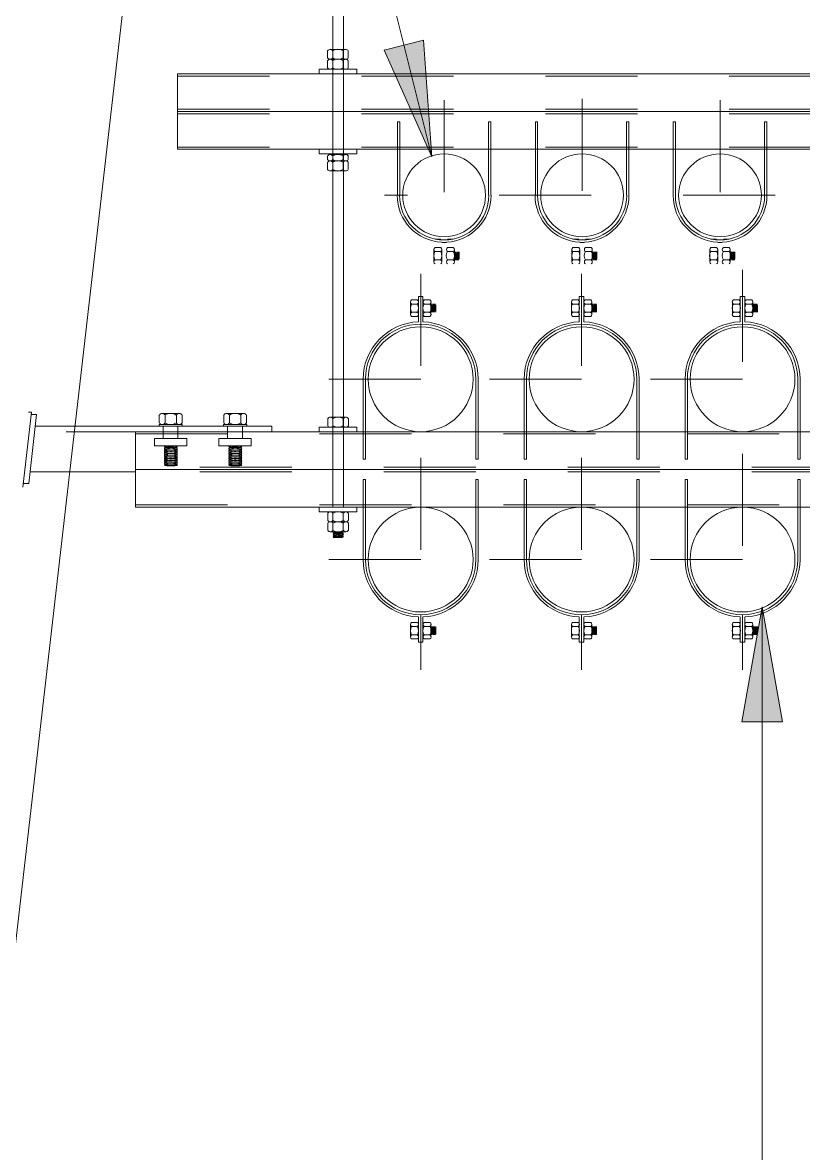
# Model space of a CAD drawing. Header units: metres. Extents: x -1215.1 to -1160.7, y 0 to 26.6.
# Drawn here: x -1187.171 to -1186.322, y 19.817 to 21.046 of the extents above; entities that cross this region are included whole.
import ezdxf

# ---------------------------------------------------------------- set-up
doc = ezdxf.new("R2010")
doc.units = ezdxf.units.M
for name, pattern in [('Hidden - Small', [0.002294, 0.0015, -0.0007938]), ('JacobsCenter', [0.015, 0.009, -0.0015, 0.003, -0.0015]), ('JacobsDash', [0.0045, 0.003, -0.0015])]:
    doc.linetypes.add(name, pattern=pattern)
for name, color, linetype, lineweight in [('A-DETL', 7, 'Continuous', 13), ('G-ANNO-TEXT', 7, 'Continuous', 9), ('S-BEAM', 7, 'Continuous', 50), ('S-BEAM-HDLN', 7, 'JacobsDash', 18)]:
    doc.layers.add(name, color=color, linetype=linetype, lineweight=lineweight)

# ---------------------------------------------------------------- blocks, each defined once
blk = doc.blocks.new('06_SFR_GCT_Girder_SuperT_BR08Edge_CS - Super T - 1815-6539906-DRG-2873122 - SECTION 1')
at = {"layer": 'S-BEAM', "lineweight": 18}
blk.add_line((-1187.2029, 19.8358), (-1187.0151, 21.4695), dxfattribs=at)

msp = doc.modelspace()

# ---------------------------------------------------------------- hatches: boundary and pattern name
at = {"layer": 'G-ANNO-TEXT'}
for points in [[(-1186.7262, 20.9003), (-1186.735, 21.0269), (-1186.7778, 21.0162)], [(-1186.3669, 20.4107), (-1186.3889, 20.2857), (-1186.3448, 20.2857)]]:
    msp.add_hatch(color=256, dxfattribs=at).paths.add_polyline_path(points)

# ---------------------------------------------------------------- linework, layer by layer
at = {"layer": 'A-DETL', "lineweight": 18}
for p, q in [((-1186.8339, 20.5193), (-1186.8339, 21.5382)), ((-1186.8222, 20.5193), (-1186.8222, 21.538))]:
    msp.add_line(p, q, dxfattribs=at)
at = {"layer": 'A-DETL', "lineweight": 9}
for p, q in [((-1186.8394, 21.0155), (-1186.8394, 21.0077)), ((-1186.8366, 21.017), (-1186.8282, 21.017)), ((-1186.8338, 21.0155), (-1186.8338, 21.0077)), ((-1186.8282, 21.017), (-1186.8198, 21.017)), ((-1186.8226, 21.0155), (-1186.8226, 21.0077)), ((-1186.817, 21.0155), (-1186.817, 21.0077)), ((-1186.8394, 21.0047), (-1186.8394, 20.9969)), ((-1186.8366, 21.0062), (-1186.8282, 21.0062)), ((-1186.8366, 21.0062), (-1186.8282, 21.0062)), ((-1186.8338, 21.0047), (-1186.8338, 20.9969)), ((-1186.8282, 21.0062), (-1186.8198, 21.0062)), ((-1186.8282, 21.0062), (-1186.8198, 21.0062)), ((-1186.8226, 21.0047), (-1186.8226, 20.9969)), ((-1186.817, 21.0047), (-1186.817, 20.9969)), ((-1186.8487, 20.9953), (-1186.8077, 20.9953)), ((-1186.8487, 20.9953), (-1186.8487, 20.9903)), ((-1186.8366, 20.9954), (-1186.8282, 20.9954)), ((-1186.8282, 20.9954), (-1186.8198, 20.9954)), ((-1186.8077, 20.9953), (-1186.8077, 20.9903)), ((-1186.2776, 20.9493), (-1187.0026, 20.9493)), ((-1186.1026, 20.9493), (-1187.0026, 20.9493)), ((-1186.7635, 20.8583), (-1186.7635, 20.9383)), ((-1186.761, 20.8583), (-1186.761, 20.9383)), ((-1186.6644, 20.8583), (-1186.6644, 20.9383)), ((-1186.6619, 20.8583), (-1186.6619, 20.9383)), ((-1186.6135, 20.8583), (-1186.6135, 20.9383)), ((-1186.611, 20.8583), (-1186.611, 20.9383)), ((-1186.5144, 20.8583), (-1186.5144, 20.9383)), ((-1186.5119, 20.8583), (-1186.5119, 20.9383)), ((-1186.4635, 20.8583), (-1186.4635, 20.9383)), ((-1186.461, 20.8583), (-1186.461, 20.9383)), ((-1186.3644, 20.8583), (-1186.3644, 20.9383)), ((-1186.3619, 20.8583), (-1186.3619, 20.9383)), ((-1186.8487, 20.9033), (-1186.8487, 20.9083)), ((-1186.8487, 20.9033), (-1186.8077, 20.9033)), ((-1186.8394, 20.9011), (-1186.8394, 20.8972)), ((-1186.8366, 20.9026), (-1186.8282, 20.9026)), ((-1186.8338, 20.9011), (-1186.8338, 20.8972)), ((-1186.8282, 20.9026), (-1186.8198, 20.9026)), ((-1186.8226, 20.9011), (-1186.8226, 20.8972)), ((-1186.817, 20.9011), (-1186.817, 20.8972)), ((-1186.8077, 20.9033), (-1186.8077, 20.9083)), ((-1186.8394, 20.8942), (-1186.8394, 20.8864)), ((-1186.8366, 20.8957), (-1186.8282, 20.8957)), ((-1186.8366, 20.8957), (-1186.8282, 20.8957)), ((-1186.8338, 20.8942), (-1186.8338, 20.8864)), ((-1186.8282, 20.8957), (-1186.8198, 20.8957)), ((-1186.8282, 20.8957), (-1186.8198, 20.8957)), ((-1186.8226, 20.8942), (-1186.8226, 20.8864)), ((-1186.817, 20.8942), (-1186.817, 20.8864)), ((-1186.8366, 20.8849), (-1186.8282, 20.8849)), ((-1186.8282, 20.8849), (-1186.8198, 20.8849)), ((-1186.7226, 20.8106), (-1186.7164, 20.8106)), ((-1186.7102, 20.8071), (-1186.7152, 20.8071)), ((-1186.7028, 20.8106), (-1186.709, 20.8106)), ((-1186.5726, 20.8106), (-1186.5664, 20.8106)), ((-1186.5602, 20.8071), (-1186.5652, 20.8071)), ((-1186.5528, 20.8106), (-1186.559, 20.8106)), ((-1186.4226, 20.8106), (-1186.4164, 20.8106)), ((-1186.4102, 20.8071), (-1186.4152, 20.8071)), ((-1186.4028, 20.8106), (-1186.409, 20.8106)), ((-1186.7239, 20.7926), (-1186.7239, 20.7993)), ((-1186.7239, 20.7926), (-1186.7239, 20.7993)), ((-1186.7239, 20.7859), (-1186.7239, 20.7926)), ((-1186.7239, 20.7859), (-1186.7239, 20.7926)), ((-1186.7226, 20.8015), (-1186.7164, 20.8015)), ((-1186.7226, 20.7971), (-1186.7164, 20.7971)), ((-1186.7152, 20.7926), (-1186.7152, 20.7993)), ((-1186.7152, 20.7859), (-1186.7152, 20.7926)), ((-1186.7028, 20.8015), (-1186.709, 20.8015)), ((-1186.7028, 20.7971), (-1186.709, 20.7971)), ((-1186.7016, 20.7993), (-1186.7016, 20.7926)), ((-1186.701, 20.7969), (-1186.7016, 20.7879)), ((-1186.7016, 20.7926), (-1186.7016, 20.7859)), ((-1186.7004, 20.7959), (-1186.701, 20.789)), ((-1186.6999, 20.7969), (-1186.7004, 20.7879)), ((-1186.6993, 20.7959), (-1186.6999, 20.789)), ((-1186.6987, 20.7969), (-1186.6993, 20.7879)), ((-1186.6982, 20.7959), (-1186.6987, 20.789)), ((-1186.6976, 20.7969), (-1186.6982, 20.7879)), ((-1186.6971, 20.7959), (-1186.6976, 20.789)), ((-1186.6971, 20.7879), (-1186.6965, 20.7969)), ((-1186.6965, 20.7969), (-1186.6965, 20.789)), ((-1186.5739, 20.7926), (-1186.5739, 20.7993)), ((-1186.5739, 20.7926), (-1186.5739, 20.7993)), ((-1186.5739, 20.7859), (-1186.5739, 20.7926)), ((-1186.5739, 20.7859), (-1186.5739, 20.7926)), ((-1186.5726, 20.8015), (-1186.5664, 20.8015)), ((-1186.5726, 20.7971), (-1186.5664, 20.7971)), ((-1186.5652, 20.7926), (-1186.5652, 20.7993)), ((-1186.5652, 20.7859), (-1186.5652, 20.7926)), ((-1186.5528, 20.8015), (-1186.559, 20.8015)), ((-1186.5528, 20.7971), (-1186.559, 20.7971)), ((-1186.5516, 20.7993), (-1186.5516, 20.7926)), ((-1186.551, 20.7969), (-1186.5516, 20.7879)), ((-1186.5516, 20.7926), (-1186.5516, 20.7859)), ((-1186.5504, 20.7959), (-1186.551, 20.789)), ((-1186.5499, 20.7969), (-1186.5504, 20.7879)), ((-1186.5493, 20.7959), (-1186.5499, 20.789)), ((-1186.5487, 20.7969), (-1186.5493, 20.7879)), ((-1186.5482, 20.7959), (-1186.5487, 20.789)), ((-1186.5476, 20.7969), (-1186.5482, 20.7879)), ((-1186.5471, 20.7959), (-1186.5476, 20.789)), ((-1186.5471, 20.7879), (-1186.5465, 20.7969)), ((-1186.5465, 20.7969), (-1186.5465, 20.789)), ((-1186.4239, 20.7926), (-1186.4239, 20.7993)), ((-1186.4239, 20.7926), (-1186.4239, 20.7993)), ((-1186.4239, 20.7859), (-1186.4239, 20.7926)), ((-1186.4239, 20.7859), (-1186.4239, 20.7926)), ((-1186.4226, 20.8015), (-1186.4164, 20.8015)), ((-1186.4226, 20.7971), (-1186.4164, 20.7971)), ((-1186.4152, 20.7926), (-1186.4152, 20.7993)), ((-1186.4152, 20.7859), (-1186.4152, 20.7926)), ((-1186.4028, 20.8015), (-1186.409, 20.8015)), ((-1186.4028, 20.7971), (-1186.409, 20.7971)), ((-1186.4016, 20.7993), (-1186.4016, 20.7926)), ((-1186.401, 20.7969), (-1186.4016, 20.7879)), ((-1186.4016, 20.7926), (-1186.4016, 20.7859)), ((-1186.4004, 20.7959), (-1186.401, 20.789)), ((-1186.3999, 20.7969), (-1186.4004, 20.7879)), ((-1186.3993, 20.7959), (-1186.3999, 20.789)), ((-1186.3987, 20.7969), (-1186.3993, 20.7879)), ((-1186.3982, 20.7959), (-1186.3987, 20.789)), ((-1186.3976, 20.7969), (-1186.3982, 20.7879)), ((-1186.3971, 20.7959), (-1186.3976, 20.789)), ((-1186.3971, 20.7879), (-1186.3965, 20.7969)), ((-1186.3965, 20.7969), (-1186.3965, 20.789)), ((-1186.7226, 20.7881), (-1186.7164, 20.7881)), ((-1186.7028, 20.7881), (-1186.709, 20.7881)), ((-1186.5726, 20.7881), (-1186.5664, 20.7881)), ((-1186.5528, 20.7881), (-1186.559, 20.7881)), ((-1186.4226, 20.7881), (-1186.4164, 20.7881)), ((-1186.4028, 20.7881), (-1186.409, 20.7881)), ((-1186.7493, 20.7423), (-1186.7493, 20.7356)), ((-1186.7493, 20.7423), (-1186.7493, 20.7356)), ((-1186.7481, 20.7445), (-1186.7419, 20.7445)), ((-1186.7357, 20.7481), (-1186.7407, 20.7481)), ((-1186.7407, 20.7207), (-1186.7407, 20.7481)), ((-1186.7407, 20.7423), (-1186.7407, 20.7356)), ((-1186.7382, 20.7183), (-1186.7382, 20.7481)), ((-1186.7357, 20.7207), (-1186.7357, 20.7481)), ((-1186.7282, 20.7445), (-1186.7344, 20.7445)), ((-1186.727, 20.7356), (-1186.727, 20.7423)), ((-1186.5743, 20.7423), (-1186.5743, 20.7356)), ((-1186.5743, 20.7423), (-1186.5743, 20.7356)), ((-1186.5731, 20.7445), (-1186.5669, 20.7445)), ((-1186.5607, 20.7481), (-1186.5657, 20.7481)), ((-1186.5657, 20.7207), (-1186.5657, 20.7481)), ((-1186.5657, 20.7423), (-1186.5657, 20.7356)), ((-1186.5632, 20.7183), (-1186.5632, 20.7481)), ((-1186.5607, 20.7207), (-1186.5607, 20.7481)), ((-1186.5532, 20.7445), (-1186.5594, 20.7445)), ((-1186.552, 20.7356), (-1186.552, 20.7423)), ((-1186.3993, 20.7423), (-1186.3993, 20.7356)), ((-1186.3993, 20.7423), (-1186.3993, 20.7356)), ((-1186.3981, 20.7445), (-1186.3919, 20.7445)), ((-1186.3857, 20.7481), (-1186.3907, 20.7481)), ((-1186.3907, 20.7207), (-1186.3907, 20.7481)), ((-1186.3907, 20.7423), (-1186.3907, 20.7356)), ((-1186.3882, 20.7183), (-1186.3882, 20.7481)), ((-1186.3857, 20.7207), (-1186.3857, 20.7481)), ((-1186.3782, 20.7445), (-1186.3844, 20.7445)), ((-1186.377, 20.7356), (-1186.377, 20.7423)), ((-1186.7493, 20.7356), (-1186.7493, 20.7288)), ((-1186.7493, 20.7356), (-1186.7493, 20.7288)), ((-1186.7481, 20.74), (-1186.7419, 20.74)), ((-1186.7481, 20.7311), (-1186.7419, 20.7311)), ((-1186.7407, 20.7356), (-1186.7407, 20.7288)), ((-1186.7282, 20.74), (-1186.7344, 20.74)), ((-1186.7282, 20.7311), (-1186.7344, 20.7311)), ((-1186.7264, 20.7312), (-1186.727, 20.7402)), ((-1186.727, 20.7288), (-1186.727, 20.7356)), ((-1186.7259, 20.7322), (-1186.7264, 20.7392)), ((-1186.7253, 20.7312), (-1186.7259, 20.7402)), ((-1186.7247, 20.7322), (-1186.7253, 20.7392)), ((-1186.7242, 20.7312), (-1186.7247, 20.7402)), ((-1186.7236, 20.7322), (-1186.7242, 20.7392)), ((-1186.7231, 20.7312), (-1186.7236, 20.7402)), ((-1186.7225, 20.7322), (-1186.7231, 20.7392)), ((-1186.7225, 20.7402), (-1186.7219, 20.7312)), ((-1186.7219, 20.7312), (-1186.7219, 20.7392)), ((-1186.5743, 20.7356), (-1186.5743, 20.7288)), ((-1186.5743, 20.7356), (-1186.5743, 20.7288)), ((-1186.5731, 20.74), (-1186.5669, 20.74)), ((-1186.5731, 20.7311), (-1186.5669, 20.7311)), ((-1186.5657, 20.7356), (-1186.5657, 20.7288)), ((-1186.5532, 20.74), (-1186.5594, 20.74)), ((-1186.5532, 20.7311), (-1186.5594, 20.7311)), ((-1186.5514, 20.7312), (-1186.552, 20.7402)), ((-1186.552, 20.7288), (-1186.552, 20.7356)), ((-1186.5509, 20.7322), (-1186.5514, 20.7392)), ((-1186.5503, 20.7312), (-1186.5509, 20.7402)), ((-1186.5497, 20.7322), (-1186.5503, 20.7392)), ((-1186.5492, 20.7312), (-1186.5497, 20.7402)), ((-1186.5486, 20.7322), (-1186.5492, 20.7392)), ((-1186.5481, 20.7312), (-1186.5486, 20.7402)), ((-1186.5475, 20.7322), (-1186.5481, 20.7392)), ((-1186.5475, 20.7402), (-1186.5469, 20.7312)), ((-1186.5469, 20.7312), (-1186.5469, 20.7392)), ((-1186.3993, 20.7356), (-1186.3993, 20.7288)), ((-1186.3993, 20.7356), (-1186.3993, 20.7288)), ((-1186.3981, 20.74), (-1186.3919, 20.74)), ((-1186.3981, 20.7311), (-1186.3919, 20.7311)), ((-1186.3907, 20.7356), (-1186.3907, 20.7288)), ((-1186.3782, 20.74), (-1186.3844, 20.74)), ((-1186.3782, 20.7311), (-1186.3844, 20.7311)), ((-1186.3764, 20.7312), (-1186.377, 20.7402)), ((-1186.377, 20.7288), (-1186.377, 20.7356)), ((-1186.3759, 20.7322), (-1186.3764, 20.7392)), ((-1186.3753, 20.7312), (-1186.3759, 20.7402)), ((-1186.3747, 20.7322), (-1186.3753, 20.7392)), ((-1186.3742, 20.7312), (-1186.3747, 20.7402)), ((-1186.3736, 20.7322), (-1186.3742, 20.7392)), ((-1186.3731, 20.7312), (-1186.3736, 20.7402)), ((-1186.3725, 20.7322), (-1186.3731, 20.7392)), ((-1186.3725, 20.7402), (-1186.3719, 20.7312)), ((-1186.3719, 20.7312), (-1186.3719, 20.7392)), ((-1186.7481, 20.7266), (-1186.7419, 20.7266)), ((-1186.7282, 20.7266), (-1186.7344, 20.7266)), ((-1186.5731, 20.7266), (-1186.5669, 20.7266)), ((-1186.5532, 20.7266), (-1186.5594, 20.7266)), ((-1186.3981, 20.7266), (-1186.3919, 20.7266)), ((-1186.3782, 20.7266), (-1186.3844, 20.7266)), ((-1186.8007, 20.6583), (-1186.8007, 20.5713)), ((-1186.7982, 20.6583), (-1186.7982, 20.5713)), ((-1186.6782, 20.6583), (-1186.6782, 20.5713)), ((-1186.6757, 20.6583), (-1186.6757, 20.5713)), ((-1186.6257, 20.6583), (-1186.6257, 20.5713)), ((-1186.6232, 20.6583), (-1186.6232, 20.5713)), ((-1186.5032, 20.6583), (-1186.5032, 20.5713)), ((-1186.5007, 20.6583), (-1186.5007, 20.5713)), ((-1186.4507, 20.6583), (-1186.4507, 20.5713)), ((-1186.4482, 20.6583), (-1186.4482, 20.5713)), ((-1186.3282, 20.6583), (-1186.3282, 20.5713)), ((-1186.3257, 20.6583), (-1186.3257, 20.5713)), ((-1187.0224, 20.6194), (-1187.0224, 20.6109)), ((-1187.0101, 20.6211), (-1187.0193, 20.6211)), ((-1187.0101, 20.6211), (-1187.0193, 20.6211)), ((-1187.0162, 20.6194), (-1187.0162, 20.6109)), ((-1187.0008, 20.6211), (-1187.0101, 20.6211)), ((-1187.0008, 20.6211), (-1187.0101, 20.6211)), ((-1187.0039, 20.6194), (-1187.0039, 20.6109)), ((-1186.9977, 20.6194), (-1186.9977, 20.6109)), ((-1186.9524, 20.6194), (-1186.9524, 20.6109)), ((-1186.9401, 20.6211), (-1186.9493, 20.6211)), ((-1186.9401, 20.6211), (-1186.9493, 20.6211)), ((-1186.9462, 20.6194), (-1186.9462, 20.6109)), ((-1186.9308, 20.6211), (-1186.9401, 20.6211)), ((-1186.9308, 20.6211), (-1186.9401, 20.6211)), ((-1186.9339, 20.6194), (-1186.9339, 20.6109)), ((-1186.9277, 20.6194), (-1186.9277, 20.6109)), ((-1186.9974, 20.6092), (-1187.0227, 20.6092)), ((-1187.0227, 20.6092), (-1187.0227, 20.6073)), ((-1187.0227, 20.6073), (-1186.9974, 20.6073)), ((-1187.0101, 20.6092), (-1187.0193, 20.6092)), ((-1187.0008, 20.6092), (-1187.0101, 20.6092)), ((-1186.9974, 20.6073), (-1186.9974, 20.6092)), ((-1186.9274, 20.6092), (-1186.9527, 20.6092)), ((-1186.9527, 20.6092), (-1186.9527, 20.6073)), ((-1186.9527, 20.6073), (-1186.9274, 20.6073)), ((-1186.9401, 20.6092), (-1186.9493, 20.6092)), ((-1186.9308, 20.6092), (-1186.9401, 20.6092)), ((-1186.9274, 20.6073), (-1186.9274, 20.6092)), ((-1186.8485, 20.6063), (-1186.8075, 20.6063)), ((-1186.8485, 20.6063), (-1186.8485, 20.6013)), ((-1186.8393, 20.6155), (-1186.8393, 20.6077)), ((-1186.8365, 20.6063), (-1186.828, 20.6063)), ((-1186.8337, 20.6155), (-1186.8337, 20.6077)), ((-1186.828, 20.6063), (-1186.8196, 20.6063)), ((-1186.8224, 20.6155), (-1186.8224, 20.6077)), ((-1186.8168, 20.6155), (-1186.8168, 20.6077)), ((-1186.8075, 20.6063), (-1186.8075, 20.6013)), ((-1186.8007, 20.5713), (-1186.7982, 20.5713)), ((-1186.6782, 20.5713), (-1186.6757, 20.5713)), ((-1186.6257, 20.5713), (-1186.6232, 20.5713)), ((-1186.5032, 20.5713), (-1186.5007, 20.5713)), ((-1186.4507, 20.5713), (-1186.4482, 20.5713)), ((-1186.3282, 20.5713), (-1186.3257, 20.5713)), ((-1186.0782, 20.5603), (-1187.0482, 20.5603)), ((-1186.8007, 20.5493), (-1186.7982, 20.5493)), ((-1186.8007, 20.4623), (-1186.8007, 20.5493)), ((-1186.7982, 20.4623), (-1186.7982, 20.5493)), ((-1186.6782, 20.4623), (-1186.6782, 20.5493)), ((-1186.6782, 20.5493), (-1186.6757, 20.5493)), ((-1186.6757, 20.4623), (-1186.6757, 20.5493)), ((-1186.6257, 20.5493), (-1186.6232, 20.5493)), ((-1186.6257, 20.4623), (-1186.6257, 20.5493)), ((-1186.6232, 20.4623), (-1186.6232, 20.5493)), ((-1186.5032, 20.4623), (-1186.5032, 20.5493)), ((-1186.5032, 20.5493), (-1186.5007, 20.5493)), ((-1186.5007, 20.4623), (-1186.5007, 20.5493)), ((-1186.4507, 20.5493), (-1186.4482, 20.5493)), ((-1186.4507, 20.4623), (-1186.4507, 20.5493)), ((-1186.4482, 20.4623), (-1186.4482, 20.5493)), ((-1186.3282, 20.4623), (-1186.3282, 20.5493)), ((-1186.3282, 20.5493), (-1186.3257, 20.5493)), ((-1186.3257, 20.4623), (-1186.3257, 20.5493)), ((-1186.8485, 20.5143), (-1186.8485, 20.5193)), ((-1186.8075, 20.5143), (-1186.8075, 20.5193)), ((-1186.8485, 20.5143), (-1186.8075, 20.5143)), ((-1186.8393, 20.5048), (-1186.8393, 20.5126)), ((-1186.8365, 20.5141), (-1186.828, 20.5141)), ((-1186.8337, 20.5048), (-1186.8337, 20.5126)), ((-1186.828, 20.5141), (-1186.8196, 20.5141)), ((-1186.8224, 20.5048), (-1186.8224, 20.5126)), ((-1186.8168, 20.5048), (-1186.8168, 20.5126)), ((-1186.8393, 20.494), (-1186.8393, 20.5018)), ((-1186.8365, 20.5033), (-1186.828, 20.5033)), ((-1186.8365, 20.5033), (-1186.828, 20.5033)), ((-1186.8337, 20.494), (-1186.8337, 20.5018)), ((-1186.828, 20.5033), (-1186.8196, 20.5033)), ((-1186.828, 20.5033), (-1186.8196, 20.5033)), ((-1186.8224, 20.494), (-1186.8224, 20.5018)), ((-1186.8168, 20.494), (-1186.8168, 20.5018)), ((-1186.8365, 20.4925), (-1186.828, 20.4925)), ((-1186.8322, 20.4925), (-1186.8335, 20.4918)), ((-1186.8335, 20.4918), (-1186.8222, 20.4925)), ((-1186.8335, 20.4918), (-1186.8322, 20.4911)), ((-1186.8322, 20.4911), (-1186.8335, 20.4904)), ((-1186.8335, 20.4904), (-1186.8222, 20.4911)), ((-1186.8335, 20.4904), (-1186.8322, 20.4897)), ((-1186.8322, 20.4897), (-1186.8335, 20.4889)), ((-1186.8335, 20.4889), (-1186.8222, 20.4897)), ((-1186.8335, 20.4889), (-1186.8322, 20.4882)), ((-1186.8322, 20.4882), (-1186.8335, 20.4875)), ((-1186.8335, 20.4875), (-1186.8222, 20.4882)), ((-1186.8335, 20.4875), (-1186.8322, 20.4868)), ((-1186.8222, 20.4868), (-1186.8335, 20.4861)), ((-1186.8335, 20.4861), (-1186.8322, 20.4868)), ((-1186.8335, 20.4861), (-1186.8235, 20.4861)), ((-1186.8322, 20.4911), (-1186.8235, 20.4918)), ((-1186.8322, 20.4897), (-1186.8235, 20.4904)), ((-1186.8322, 20.4882), (-1186.8235, 20.4889)), ((-1186.8322, 20.4868), (-1186.8235, 20.4875)), ((-1186.828, 20.4925), (-1186.8196, 20.4925)), ((-1186.8235, 20.4918), (-1186.8222, 20.4925)), ((-1186.8235, 20.4918), (-1186.8222, 20.4925)), ((-1186.8222, 20.4911), (-1186.8235, 20.4918)), ((-1186.8222, 20.4911), (-1186.8235, 20.4918)), ((-1186.8235, 20.4904), (-1186.8222, 20.4911)), ((-1186.8222, 20.4897), (-1186.8235, 20.4904)), ((-1186.8235, 20.4889), (-1186.8222, 20.4897)), ((-1186.8222, 20.4882), (-1186.8235, 20.4889)), ((-1186.8235, 20.4875), (-1186.8222, 20.4882)), ((-1186.8235, 20.4875), (-1186.8222, 20.4868)), ((-1186.8235, 20.4861), (-1186.8222, 20.4868)), ((-1186.7407, 20.3998), (-1186.7407, 20.3724)), ((-1186.7382, 20.4023), (-1186.7382, 20.3724)), ((-1186.7357, 20.3998), (-1186.7357, 20.3724)), ((-1186.5657, 20.3998), (-1186.5657, 20.3724)), ((-1186.5632, 20.4023), (-1186.5632, 20.3724)), ((-1186.5607, 20.3998), (-1186.5607, 20.3724)), ((-1186.3907, 20.3998), (-1186.3907, 20.3724)), ((-1186.3882, 20.4023), (-1186.3882, 20.3724)), ((-1186.3857, 20.3998), (-1186.3857, 20.3724)), ((-1186.7493, 20.3849), (-1186.7493, 20.3917)), ((-1186.7493, 20.3849), (-1186.7493, 20.3917)), ((-1186.7493, 20.3782), (-1186.7493, 20.3849)), ((-1186.7493, 20.3782), (-1186.7493, 20.3849)), ((-1186.7481, 20.3939), (-1186.7419, 20.3939)), ((-1186.7481, 20.3894), (-1186.7419, 20.3894)), ((-1186.7407, 20.3849), (-1186.7407, 20.3917)), ((-1186.7407, 20.3782), (-1186.7407, 20.3849)), ((-1186.7282, 20.3939), (-1186.7344, 20.3939)), ((-1186.7282, 20.3894), (-1186.7344, 20.3894)), ((-1186.727, 20.3917), (-1186.727, 20.3849)), ((-1186.7264, 20.3893), (-1186.727, 20.3803)), ((-1186.727, 20.3849), (-1186.727, 20.3782)), ((-1186.7259, 20.3883), (-1186.7264, 20.3813)), ((-1186.7253, 20.3893), (-1186.7259, 20.3803)), ((-1186.7247, 20.3883), (-1186.7253, 20.3813)), ((-1186.7242, 20.3893), (-1186.7247, 20.3803)), ((-1186.7236, 20.3883), (-1186.7242, 20.3813)), ((-1186.7231, 20.3893), (-1186.7236, 20.3803)), ((-1186.7225, 20.3883), (-1186.7231, 20.3813)), ((-1186.7225, 20.3803), (-1186.7219, 20.3893)), ((-1186.7219, 20.3893), (-1186.7219, 20.3813)), ((-1186.5743, 20.3849), (-1186.5743, 20.3917)), ((-1186.5743, 20.3849), (-1186.5743, 20.3917)), ((-1186.5743, 20.3782), (-1186.5743, 20.3849)), ((-1186.5743, 20.3782), (-1186.5743, 20.3849)), ((-1186.5731, 20.3939), (-1186.5669, 20.3939)), ((-1186.5731, 20.3894), (-1186.5669, 20.3894)), ((-1186.5657, 20.3849), (-1186.5657, 20.3917)), ((-1186.5657, 20.3782), (-1186.5657, 20.3849)), ((-1186.5532, 20.3939), (-1186.5594, 20.3939)), ((-1186.5532, 20.3894), (-1186.5594, 20.3894)), ((-1186.552, 20.3917), (-1186.552, 20.3849)), ((-1186.5514, 20.3893), (-1186.552, 20.3803)), ((-1186.552, 20.3849), (-1186.552, 20.3782)), ((-1186.5509, 20.3883), (-1186.5514, 20.3813)), ((-1186.5503, 20.3893), (-1186.5509, 20.3803)), ((-1186.5497, 20.3883), (-1186.5503, 20.3813)), ((-1186.5492, 20.3893), (-1186.5497, 20.3803)), ((-1186.5486, 20.3883), (-1186.5492, 20.3813)), ((-1186.5481, 20.3893), (-1186.5486, 20.3803)), ((-1186.5475, 20.3883), (-1186.5481, 20.3813)), ((-1186.5475, 20.3803), (-1186.5469, 20.3893)), ((-1186.5469, 20.3893), (-1186.5469, 20.3813)), ((-1186.3993, 20.3849), (-1186.3993, 20.3917)), ((-1186.3993, 20.3849), (-1186.3993, 20.3917)), ((-1186.3993, 20.3782), (-1186.3993, 20.3849)), ((-1186.3993, 20.3782), (-1186.3993, 20.3849)), ((-1186.3981, 20.3939), (-1186.3919, 20.3939)), ((-1186.3981, 20.3894), (-1186.3919, 20.3894)), ((-1186.3907, 20.3849), (-1186.3907, 20.3917)), ((-1186.3907, 20.3782), (-1186.3907, 20.3849)), ((-1186.3782, 20.3939), (-1186.3844, 20.3939)), ((-1186.3782, 20.3894), (-1186.3844, 20.3894)), ((-1186.377, 20.3917), (-1186.377, 20.3849)), ((-1186.3764, 20.3893), (-1186.377, 20.3803)), ((-1186.377, 20.3849), (-1186.377, 20.3782)), ((-1186.3759, 20.3883), (-1186.3764, 20.3813)), ((-1186.3753, 20.3893), (-1186.3759, 20.3803)), ((-1186.3747, 20.3883), (-1186.3753, 20.3813)), ((-1186.3742, 20.3893), (-1186.3747, 20.3803)), ((-1186.3736, 20.3883), (-1186.3742, 20.3813)), ((-1186.3731, 20.3893), (-1186.3736, 20.3803)), ((-1186.3725, 20.3883), (-1186.3731, 20.3813)), ((-1186.3725, 20.3803), (-1186.3719, 20.3893)), ((-1186.3719, 20.3893), (-1186.3719, 20.3813)), ((-1186.7481, 20.3805), (-1186.7419, 20.3805)), ((-1186.7481, 20.376), (-1186.7419, 20.376)), ((-1186.7357, 20.3724), (-1186.7407, 20.3724)), ((-1186.7282, 20.3805), (-1186.7344, 20.3805)), ((-1186.7282, 20.376), (-1186.7344, 20.376)), ((-1186.5731, 20.3805), (-1186.5669, 20.3805)), ((-1186.5731, 20.376), (-1186.5669, 20.376)), ((-1186.5607, 20.3724), (-1186.5657, 20.3724)), ((-1186.5532, 20.3805), (-1186.5594, 20.3805)), ((-1186.5532, 20.376), (-1186.5594, 20.376)), ((-1186.3981, 20.3805), (-1186.3919, 20.3805)), ((-1186.3981, 20.376), (-1186.3919, 20.376)), ((-1186.3857, 20.3724), (-1186.3907, 20.3724)), ((-1186.3782, 20.3805), (-1186.3844, 20.3805)), ((-1186.3782, 20.376), (-1186.3844, 20.376))]:
    msp.add_line(p, q, dxfattribs=at)
at = {"layer": 'A-DETL'}
for p, q in [((-1187.0026, 20.9903), (-1186.1026, 20.9903)), ((-1187.0026, 20.9903), (-1187.0026, 20.9083)), ((-1186.7635, 20.9383), (-1186.761, 20.9383)), ((-1186.6644, 20.9383), (-1186.6619, 20.9383)), ((-1186.6135, 20.9383), (-1186.611, 20.9383)), ((-1186.5144, 20.9383), (-1186.5119, 20.9383)), ((-1186.4635, 20.9383), (-1186.461, 20.9383)), ((-1186.3644, 20.9383), (-1186.3619, 20.9383)), ((-1187.0026, 20.9083), (-1186.1026, 20.9083)), ((-1187.1615, 20.6224), (-1187.1708, 20.5411)), ((-1187.1615, 20.6224), (-1187.1648, 20.6224)), ((-1187.1558, 20.6198), (-1187.1644, 20.5448)), ((-1187.1558, 20.6198), (-1187.1615, 20.6198)), ((-1186.9001, 20.6073), (-1187.1572, 20.6073)), ((-1186.9001, 20.6073), (-1186.9001, 20.6013)), ((-1187.0482, 20.6013), (-1186.0782, 20.6013)), ((-1187.0482, 20.6013), (-1187.0482, 20.5193)), ((-1187.0482, 20.5578), (-1187.1629, 20.5578)), ((-1187.1644, 20.5448), (-1187.1704, 20.5448)), ((-1187.0482, 20.5193), (-1186.0782, 20.5193))]:
    msp.add_line(p, q, dxfattribs=at)
at = {"layer": 'A-DETL', "linetype": 'JacobsDash', "lineweight": 9}
for p, q in [((-1187.0026, 20.9878), (-1186.1026, 20.9878)), ((-1186.1026, 20.9518), (-1187.0026, 20.9518)), ((-1186.1026, 20.9468), (-1187.0026, 20.9468)), ((-1187.0026, 20.9108), (-1186.1026, 20.9108)), ((-1187.0482, 20.5988), (-1186.0782, 20.5988)), ((-1186.0782, 20.5628), (-1187.0482, 20.5628)), ((-1186.0782, 20.5578), (-1187.0482, 20.5578)), ((-1187.0482, 20.5218), (-1186.0782, 20.5218))]:
    msp.add_line(p, q, dxfattribs=at)
at = {"layer": 'A-DETL', "linetype": 'JacobsCenter', "lineweight": 9}
for p, q in [((-1186.7127, 20.9618), (-1186.7127, 20.7718)), ((-1186.5627, 20.9633), (-1186.5627, 20.7733)), ((-1186.4127, 20.9618), (-1186.4127, 20.7718)), ((-1186.3882, 20.7773), (-1186.3882, 20.3423)), ((-1186.7382, 20.7729), (-1186.7382, 20.3423)), ((-1186.5632, 20.7729), (-1186.5632, 20.3423)), ((-1186.838, 20.6583), (-1186.6382, 20.6583)), ((-1186.6632, 20.6583), (-1186.4632, 20.6583)), ((-1186.4882, 20.6583), (-1186.2882, 20.6583)), ((-1186.8196, 20.6171), (-1186.8367, 20.6171)), ((-1186.8382, 20.4623), (-1186.6382, 20.4623)), ((-1186.6632, 20.4623), (-1186.4632, 20.4623)), ((-1186.4882, 20.4623), (-1186.2882, 20.4623))]:
    msp.add_line(p, q, dxfattribs=at)
at = {"layer": 'A-DETL', "linetype": 'JacobsCenter'}
msp.add_line((-1186.3527, 20.8583), (-1186.7777, 20.8583), dxfattribs=at)
at = {"layer": 'A-DETL', "linetype": 'Hidden - Small', "lineweight": 9}
for p, q in [((-1187.0181, 20.5938), (-1187.0181, 20.6073)), ((-1187.0021, 20.5938), (-1187.0021, 20.6073)), ((-1186.9481, 20.5938), (-1186.9481, 20.6073)), ((-1186.9321, 20.5938), (-1186.9321, 20.6073)), ((-1187.0276, 20.5938), (-1186.9926, 20.5938)), ((-1187.0276, 20.5858), (-1187.0276, 20.5938)), ((-1186.9926, 20.5858), (-1186.9926, 20.5938)), ((-1186.9576, 20.5938), (-1186.9226, 20.5938)), ((-1186.9576, 20.5858), (-1186.9576, 20.5938)), ((-1186.9226, 20.5858), (-1186.9226, 20.5938)), ((-1186.9926, 20.5858), (-1187.0276, 20.5858)), ((-1186.9226, 20.5858), (-1186.9576, 20.5858))]:
    msp.add_line(p, q, dxfattribs=at)
at = {"layer": 'A-DETL', "linetype": 'JacobsDash'}
msp.add_line((-1187.0237, 20.6013), (-1187.1579, 20.6013), dxfattribs=at)
at = {"layer": 'A-DETL', "color": 143, "lineweight": 18, "true_color": 0x78aac8}
for centre, radius in [((-1186.7127, 20.8583), 0.045), ((-1186.5627, 20.8583), 0.045), ((-1186.4127, 20.8583), 0.045), ((-1186.7382, 20.6583), 0.057), ((-1186.5632, 20.6583), 0.057), ((-1186.3882, 20.6583), 0.057), ((-1186.7382, 20.4623), 0.057), ((-1186.5632, 20.4623), 0.057), ((-1186.3882, 20.4623), 0.057)]:
    msp.add_circle(centre, radius, dxfattribs=at)
at = {"layer": 'A-DETL', "lineweight": 9}
for centre, radius, start, end in [((-1186.8366, 21.0137), 0.00331, 32.1355, 147.8645), ((-1186.8282, 21.0068), 0.0104, 57.2084, 122.7916), ((-1186.8198, 21.0137), 0.00331, 32.1346, 147.8654), ((-1186.8198, 21.0137), 0.00331, 32.1346, 147.8654), ((-1186.8366, 21.0095), 0.00331, 212.1355, 327.8645), ((-1186.8366, 21.0029), 0.00331, 32.1355, 147.8645), ((-1186.8282, 21.0164), 0.0104, 237.2084, 302.7916), ((-1186.8282, 20.996), 0.0104, 57.2084, 122.7916), ((-1186.8198, 21.0095), 0.00331, 212.1346, 327.8654), ((-1186.8198, 21.0095), 0.00331, 212.1346, 327.8654), ((-1186.8198, 21.0029), 0.00331, 32.1346, 147.8654), ((-1186.8198, 21.0029), 0.00331, 32.1346, 147.8654), ((-1186.8366, 20.9987), 0.00331, 212.1355, 327.8645), ((-1186.8282, 21.0056), 0.0104, 237.2084, 302.7916), ((-1186.8198, 20.9987), 0.00331, 212.1346, 327.8654), ((-1186.8198, 20.9987), 0.00331, 212.1346, 327.8654), ((-1186.8366, 20.8993), 0.00331, 32.1355, 147.8645), ((-1186.8282, 20.8924), 0.0104, 57.2084, 122.7916), ((-1186.8198, 20.8993), 0.00331, 32.1346, 147.8654), ((-1186.8198, 20.8993), 0.00331, 32.1346, 147.8654), ((-1186.8366, 20.899), 0.00331, 212.1355, 327.8645), ((-1186.8366, 20.8924), 0.00331, 32.1355, 147.8645), ((-1186.8282, 20.9059), 0.0104, 237.2084, 302.7916), ((-1186.8282, 20.8855), 0.0104, 57.2084, 122.7916), ((-1186.8198, 20.899), 0.00331, 212.1346, 327.8654), ((-1186.8198, 20.899), 0.00331, 212.1346, 327.8654), ((-1186.8198, 20.8924), 0.00331, 32.1346, 147.8654), ((-1186.8198, 20.8924), 0.00331, 32.1346, 147.8654), ((-1186.8366, 20.8881), 0.00331, 212.1355, 327.8645), ((-1186.8282, 20.8951), 0.0104, 237.2084, 302.7916), ((-1186.8198, 20.8881), 0.00331, 212.1346, 327.8654), ((-1186.8198, 20.8881), 0.00331, 212.1346, 327.8654), ((-1186.7127, 20.8583), 0.0511, 180, 267.193), ((-1186.7127, 20.8583), 0.0486, 180, 0), ((-1186.7127, 20.8583), 0.051, 272.807, 0), ((-1186.5627, 20.8583), 0.0511, 180, 267.193), ((-1186.5627, 20.8583), 0.0485, 180, 0), ((-1186.5627, 20.8583), 0.051, 272.807, 0), ((-1186.4127, 20.8583), 0.051, 180, 267.193), ((-1186.4127, 20.8583), 0.0485, 180, 0), ((-1186.4127, 20.8583), 0.051, 272.807, 0), ((-1186.7212, 20.7993), 0.00264, 122.1346, 237.8654), ((-1186.7212, 20.7993), 0.00264, 122.1346, 237.8654), ((-1186.7157, 20.7926), 0.00827, 147.2084, 212.7916), ((-1186.7178, 20.7993), 0.00264, 302.1346, 57.8654), ((-1186.7178, 20.7993), 0.00264, 302.1346, 57.8654), ((-1186.7234, 20.7926), 0.00827, 327.2084, 32.7916), ((-1186.7021, 20.7926), 0.00827, 147.2084, 212.7916), ((-1186.7076, 20.7993), 0.00264, 122.1355, 237.8645), ((-1186.7042, 20.7993), 0.00264, 302.1355, 57.8645), ((-1186.7097, 20.7926), 0.00827, 327.2084, 32.7916), ((-1186.5712, 20.7993), 0.00264, 122.1346, 237.8654), ((-1186.5712, 20.7993), 0.00264, 122.1346, 237.8654), ((-1186.5657, 20.7926), 0.00827, 147.2084, 212.7916), ((-1186.5678, 20.7993), 0.00264, 302.1346, 57.8654), ((-1186.5678, 20.7993), 0.00264, 302.1346, 57.8654), ((-1186.5734, 20.7926), 0.00827, 327.2084, 32.7916), ((-1186.5521, 20.7926), 0.00827, 147.2084, 212.7916), ((-1186.5576, 20.7993), 0.00264, 122.1355, 237.8645), ((-1186.5542, 20.7993), 0.00264, 302.1355, 57.8645), ((-1186.5597, 20.7926), 0.00827, 327.2084, 32.7916), ((-1186.4212, 20.7993), 0.00264, 122.1346, 237.8654), ((-1186.4212, 20.7993), 0.00264, 122.1346, 237.8654), ((-1186.4157, 20.7926), 0.00827, 147.2084, 212.7916), ((-1186.4178, 20.7993), 0.00264, 302.1346, 57.8654), ((-1186.4178, 20.7993), 0.00264, 302.1346, 57.8654), ((-1186.4234, 20.7926), 0.00827, 327.2084, 32.7916), ((-1186.4021, 20.7926), 0.00827, 147.2084, 212.7916), ((-1186.4076, 20.7993), 0.00264, 122.1355, 237.8645), ((-1186.4042, 20.7993), 0.00264, 302.1355, 57.8645), ((-1186.4097, 20.7926), 0.00827, 327.2084, 32.7916), ((-1186.7212, 20.7859), 0.00264, 122.1355, 237.8645), ((-1186.7178, 20.7859), 0.00264, 302.1355, 57.8645), ((-1186.7076, 20.7859), 0.00264, 122.1346, 237.8654), ((-1186.7076, 20.7859), 0.00264, 122.1346, 237.8654), ((-1186.7042, 20.7859), 0.00264, 302.1346, 57.8654), ((-1186.7042, 20.7859), 0.00264, 302.1346, 57.8654), ((-1186.5712, 20.7859), 0.00264, 122.1355, 237.8645), ((-1186.5678, 20.7859), 0.00264, 302.1355, 57.8645), ((-1186.5576, 20.7859), 0.00264, 122.1346, 237.8654), ((-1186.5576, 20.7859), 0.00264, 122.1346, 237.8654), ((-1186.5542, 20.7859), 0.00264, 302.1346, 57.8654), ((-1186.5542, 20.7859), 0.00264, 302.1346, 57.8654), ((-1186.4212, 20.7859), 0.00264, 122.1355, 237.8645), ((-1186.4178, 20.7859), 0.00264, 302.1355, 57.8645), ((-1186.4076, 20.7859), 0.00264, 122.1346, 237.8654), ((-1186.4076, 20.7859), 0.00264, 122.1346, 237.8654), ((-1186.4042, 20.7859), 0.00264, 302.1346, 57.8654), ((-1186.4042, 20.7859), 0.00264, 302.1346, 57.8654), ((-1186.7467, 20.7423), 0.00264, 122.1355, 237.8645), ((-1186.7433, 20.7423), 0.00264, 302.1355, 57.8645), ((-1186.733, 20.7423), 0.00264, 122.1346, 237.8654), ((-1186.733, 20.7423), 0.00264, 122.1346, 237.8654), ((-1186.7296, 20.7423), 0.00264, 302.1346, 57.8654), ((-1186.7296, 20.7423), 0.00264, 302.1346, 57.8654), ((-1186.5717, 20.7423), 0.00264, 122.1355, 237.8645), ((-1186.5683, 20.7423), 0.00264, 302.1355, 57.8645), ((-1186.558, 20.7423), 0.00264, 122.1346, 237.8654), ((-1186.558, 20.7423), 0.00264, 122.1346, 237.8654), ((-1186.5546, 20.7423), 0.00264, 302.1346, 57.8654), ((-1186.5546, 20.7423), 0.00264, 302.1346, 57.8654), ((-1186.3967, 20.7423), 0.00264, 122.1355, 237.8645), ((-1186.3933, 20.7423), 0.00264, 302.1355, 57.8645), ((-1186.383, 20.7423), 0.00264, 122.1346, 237.8654), ((-1186.383, 20.7423), 0.00264, 122.1346, 237.8654), ((-1186.3796, 20.7423), 0.00264, 302.1346, 57.8654), ((-1186.3796, 20.7423), 0.00264, 302.1346, 57.8654), ((-1186.7411, 20.7356), 0.00827, 147.2084, 212.7916), ((-1186.7467, 20.7288), 0.00264, 122.1346, 237.8654), ((-1186.7467, 20.7288), 0.00264, 122.1346, 237.8654), ((-1186.7488, 20.7356), 0.00827, 327.2084, 32.7916), ((-1186.7433, 20.7288), 0.00264, 302.1346, 57.8654), ((-1186.7433, 20.7288), 0.00264, 302.1346, 57.8654), ((-1186.7275, 20.7356), 0.00827, 147.2084, 212.7916), ((-1186.733, 20.7288), 0.00264, 122.1355, 237.8645), ((-1186.7352, 20.7356), 0.00827, 327.2084, 32.7916), ((-1186.7296, 20.7288), 0.00264, 302.1355, 57.8645), ((-1186.5661, 20.7356), 0.00827, 147.2084, 212.7916), ((-1186.5717, 20.7288), 0.00264, 122.1346, 237.8654), ((-1186.5717, 20.7288), 0.00264, 122.1346, 237.8654), ((-1186.5738, 20.7356), 0.00827, 327.2084, 32.7916), ((-1186.5683, 20.7288), 0.00264, 302.1346, 57.8654), ((-1186.5683, 20.7288), 0.00264, 302.1346, 57.8654), ((-1186.5525, 20.7356), 0.00827, 147.2084, 212.7916), ((-1186.558, 20.7288), 0.00264, 122.1355, 237.8645), ((-1186.5602, 20.7356), 0.00827, 327.2084, 32.7916), ((-1186.5546, 20.7288), 0.00264, 302.1355, 57.8645), ((-1186.3911, 20.7356), 0.00827, 147.2084, 212.7916), ((-1186.3967, 20.7288), 0.00264, 122.1346, 237.8654), ((-1186.3967, 20.7288), 0.00264, 122.1346, 237.8654), ((-1186.3988, 20.7356), 0.00827, 327.2084, 32.7916), ((-1186.3933, 20.7288), 0.00264, 302.1346, 57.8654), ((-1186.3933, 20.7288), 0.00264, 302.1346, 57.8654), ((-1186.3775, 20.7356), 0.00827, 147.2084, 212.7916), ((-1186.383, 20.7288), 0.00264, 122.1355, 237.8645), ((-1186.3852, 20.7356), 0.00827, 327.2084, 32.7916), ((-1186.3796, 20.7288), 0.00264, 302.1355, 57.8645), ((-1186.7382, 20.6583), 0.0625, 92.2924, 180), ((-1186.7382, 20.6583), 0.06, 0, 180), ((-1186.7382, 20.6583), 0.0625, 0, 87.7076), ((-1186.5632, 20.6583), 0.0625, 92.2924, 180), ((-1186.5632, 20.6583), 0.06, 0, 180), ((-1186.5632, 20.6583), 0.0625, 0, 87.7076), ((-1186.3882, 20.6583), 0.0625, 92.2924, 180), ((-1186.3882, 20.6583), 0.06, 0, 180), ((-1186.3882, 20.6583), 0.0625, 0, 87.7076), ((-1187.0193, 20.6175), 0.00364, 32.1346, 147.8654), ((-1187.0193, 20.6175), 0.00364, 32.1346, 147.8654), ((-1187.0101, 20.6098), 0.0114, 57.2084, 122.7916), ((-1187.0008, 20.6175), 0.00364, 32.1355, 147.8645), ((-1186.9493, 20.6175), 0.00364, 32.1346, 147.8654), ((-1186.9493, 20.6175), 0.00364, 32.1346, 147.8654), ((-1186.9401, 20.6098), 0.0114, 57.2084, 122.7916), ((-1186.9308, 20.6175), 0.00364, 32.1355, 147.8645), ((-1187.0193, 20.6128), 0.00364, 212.1346, 327.8654), ((-1187.0193, 20.6128), 0.00364, 212.1346, 327.8654), ((-1187.0101, 20.6204), 0.0114, 237.2084, 302.7916), ((-1187.0008, 20.6128), 0.00364, 212.1355, 327.8645), ((-1186.9493, 20.6128), 0.00364, 212.1346, 327.8654), ((-1186.9493, 20.6128), 0.00364, 212.1346, 327.8654), ((-1186.9401, 20.6204), 0.0114, 237.2084, 302.7916), ((-1186.9308, 20.6128), 0.00364, 212.1355, 327.8645), ((-1186.8365, 20.6137), 0.00331, 32.1355, 147.8645), ((-1186.8365, 20.6095), 0.00331, 212.1355, 327.8645), ((-1186.828, 20.6068), 0.0104, 57.2084, 122.7916), ((-1186.828, 20.6164), 0.0104, 237.2084, 302.7916), ((-1186.8196, 20.6137), 0.00331, 32.1346, 147.8654), ((-1186.8196, 20.6137), 0.00331, 32.1346, 147.8654), ((-1186.8196, 20.6095), 0.00331, 212.1346, 327.8654), ((-1186.8196, 20.6095), 0.00331, 212.1346, 327.8654), ((-1186.8365, 20.5108), 0.00331, 32.1355, 147.8645), ((-1186.828, 20.5039), 0.0104, 57.2084, 122.7916), ((-1186.8196, 20.5108), 0.00331, 32.1346, 147.8654), ((-1186.8196, 20.5108), 0.00331, 32.1346, 147.8654), ((-1186.8365, 20.5066), 0.00331, 212.1355, 327.8645), ((-1186.8365, 20.5), 0.00331, 32.1355, 147.8645), ((-1186.828, 20.5135), 0.0104, 237.2084, 302.7916), ((-1186.828, 20.4931), 0.0104, 57.2084, 122.7916), ((-1186.8196, 20.5066), 0.00331, 212.1346, 327.8654), ((-1186.8196, 20.5066), 0.00331, 212.1346, 327.8654), ((-1186.8196, 20.5), 0.00331, 32.1346, 147.8654), ((-1186.8196, 20.5), 0.00331, 32.1346, 147.8654), ((-1186.8365, 20.4958), 0.00331, 212.1355, 327.8645), ((-1186.828, 20.5027), 0.0104, 237.2084, 302.7916), ((-1186.8196, 20.4958), 0.00331, 212.1346, 327.8654), ((-1186.8196, 20.4958), 0.00331, 212.1346, 327.8654), ((-1186.7382, 20.4623), 0.0625, 180, 267.7076), ((-1186.7382, 20.4623), 0.06, 180, 360), ((-1186.7382, 20.4623), 0.0625, 272.2924, 0), ((-1186.5632, 20.4623), 0.0625, 180, 267.7076), ((-1186.5632, 20.4623), 0.06, 180, 360), ((-1186.5632, 20.4623), 0.0625, 272.2924, 0), ((-1186.3882, 20.4623), 0.0625, 180, 267.7076), ((-1186.3882, 20.4623), 0.06, 180, 360), ((-1186.3882, 20.4623), 0.0625, 272.2924, 0), ((-1186.7411, 20.3849), 0.00827, 147.2084, 212.7916), ((-1186.7467, 20.3917), 0.00264, 122.1346, 237.8654), ((-1186.7467, 20.3917), 0.00264, 122.1346, 237.8654), ((-1186.7433, 20.3917), 0.00264, 302.1346, 57.8654), ((-1186.7433, 20.3917), 0.00264, 302.1346, 57.8654), ((-1186.7488, 20.3849), 0.00827, 327.2084, 32.7916), ((-1186.7275, 20.3849), 0.00827, 147.2084, 212.7916), ((-1186.733, 20.3917), 0.00264, 122.1355, 237.8645), ((-1186.7296, 20.3917), 0.00264, 302.1355, 57.8645), ((-1186.7352, 20.3849), 0.00827, 327.2084, 32.7916), ((-1186.5661, 20.3849), 0.00827, 147.2084, 212.7916), ((-1186.5717, 20.3917), 0.00264, 122.1346, 237.8654), ((-1186.5717, 20.3917), 0.00264, 122.1346, 237.8654), ((-1186.5683, 20.3917), 0.00264, 302.1346, 57.8654), ((-1186.5683, 20.3917), 0.00264, 302.1346, 57.8654), ((-1186.5738, 20.3849), 0.00827, 327.2084, 32.7916), ((-1186.5525, 20.3849), 0.00827, 147.2084, 212.7916), ((-1186.558, 20.3917), 0.00264, 122.1355, 237.8645), ((-1186.5546, 20.3917), 0.00264, 302.1355, 57.8645), ((-1186.5602, 20.3849), 0.00827, 327.2084, 32.7916), ((-1186.3911, 20.3849), 0.00827, 147.2084, 212.7916), ((-1186.3967, 20.3917), 0.00264, 122.1346, 237.8654), ((-1186.3967, 20.3917), 0.00264, 122.1346, 237.8654), ((-1186.3933, 20.3917), 0.00264, 302.1346, 57.8654), ((-1186.3933, 20.3917), 0.00264, 302.1346, 57.8654), ((-1186.3988, 20.3849), 0.00827, 327.2084, 32.7916), ((-1186.3775, 20.3849), 0.00827, 147.2084, 212.7916), ((-1186.383, 20.3917), 0.00264, 122.1355, 237.8645), ((-1186.3796, 20.3917), 0.00264, 302.1355, 57.8645), ((-1186.3852, 20.3849), 0.00827, 327.2084, 32.7916), ((-1186.7467, 20.3782), 0.00264, 122.1355, 237.8645), ((-1186.7433, 20.3782), 0.00264, 302.1355, 57.8645), ((-1186.733, 20.3782), 0.00264, 122.1346, 237.8654), ((-1186.733, 20.3782), 0.00264, 122.1346, 237.8654), ((-1186.7296, 20.3782), 0.00264, 302.1346, 57.8654), ((-1186.7296, 20.3782), 0.00264, 302.1346, 57.8654), ((-1186.5717, 20.3782), 0.00264, 122.1355, 237.8645), ((-1186.5683, 20.3782), 0.00264, 302.1355, 57.8645), ((-1186.558, 20.3782), 0.00264, 122.1346, 237.8654), ((-1186.558, 20.3782), 0.00264, 122.1346, 237.8654), ((-1186.5546, 20.3782), 0.00264, 302.1346, 57.8654), ((-1186.5546, 20.3782), 0.00264, 302.1346, 57.8654), ((-1186.3967, 20.3782), 0.00264, 122.1355, 237.8645), ((-1186.3933, 20.3782), 0.00264, 302.1355, 57.8645), ((-1186.383, 20.3782), 0.00264, 122.1346, 237.8654), ((-1186.383, 20.3782), 0.00264, 122.1346, 237.8654), ((-1186.3796, 20.3782), 0.00264, 302.1346, 57.8654), ((-1186.3796, 20.3782), 0.00264, 302.1346, 57.8654)]:
    msp.add_arc(centre, radius, start, end, dxfattribs=at)
at = {"layer": 'A-DETL', "linetype": 'JacobsDash', "lineweight": 9}
for centre in [(-1187.0098, 20.585), (-1186.9398, 20.585)]:
    msp.add_ellipse(centre, major_axis=(0.00694, 0), ratio=0.155559, start_param=2.351216, end_param=7.073562, dxfattribs=at)
for centre, ratio in [((-1187.0098, 20.5831), 0.253311), ((-1187.0098, 20.5813), 0.285201), ((-1187.0098, 20.5794), 0.285201), ((-1186.9398, 20.5831), 0.253311), ((-1186.9398, 20.5813), 0.285201), ((-1186.9398, 20.5794), 0.285201), ((-1187.0098, 20.5776), 0.285201), ((-1187.0098, 20.5757), 0.285201), ((-1187.0098, 20.5739), 0.285201), ((-1187.0098, 20.572), 0.285201), ((-1187.0098, 20.5702), 0.285201), ((-1187.0098, 20.5683), 0.285201), ((-1187.0098, 20.5664), 0.285201), ((-1186.9398, 20.5776), 0.285201), ((-1186.9398, 20.5757), 0.285201), ((-1186.9398, 20.5739), 0.285201), ((-1186.9398, 20.572), 0.285201), ((-1186.9398, 20.5702), 0.285201), ((-1186.9398, 20.5683), 0.285201), ((-1186.9398, 20.5664), 0.285201), ((-1187.0098, 20.5651), 0.147434), ((-1186.9398, 20.5651), 0.147434)]:
    msp.add_ellipse(centre, major_axis=(0.00694, 0), ratio=ratio, dxfattribs=at)
at = {"layer": 'G-ANNO-TEXT'}
for p, q in [((-1186.7262, 20.9003), (-1187.0919, 22.3666)), ((-1186.735, 21.0269), (-1186.7778, 21.0162)), ((-1186.7262, 20.9003), (-1186.735, 21.0269)), ((-1186.7778, 21.0162), (-1186.7262, 20.9003)), ((-1186.3669, 20.4107), (-1186.3889, 20.2857)), ((-1186.3448, 20.2857), (-1186.3669, 20.4107)), ((-1186.3669, 20.4107), (-1186.3669, 18.2185)), ((-1186.3889, 20.2857), (-1186.3448, 20.2857))]:
    msp.add_line(p, q, dxfattribs=at)

# ---------------------------------------------------------------- block references
at = {"layer": 'S-BEAM-HDLN'}
msp.add_blockref('06_SFR_GCT_Girder_SuperT_BR08Edge_CS - Super T - 1815-6539906-DRG-2873122 - SECTION 1', (0, 0), dxfattribs=at)

doc.saveas('drawing.dxf')
